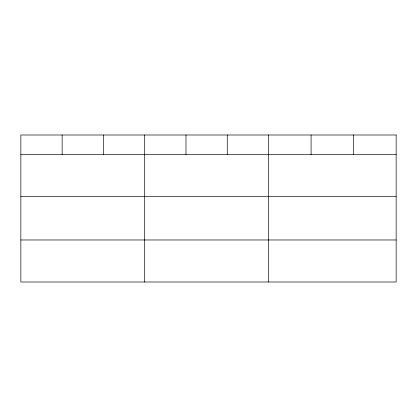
<?xml version="1.0" encoding="UTF-8"?>
<svg xmlns="http://www.w3.org/2000/svg" width="417" height="417" viewBox="0 0 417 417"><rect width="100%" height="100%" fill="white"/><g stroke="black" fill="none" stroke-linecap="round" stroke-linejoin="round"><path stroke-width="0.63" d="M20.85 154.639L396.15 154.639M20.85 196.673L396.15 196.673M20.85 239.973L396.15 239.973M353.616 134.993L353.616 154.639M311.082 134.993L311.082 154.639M268.548 134.993L268.548 282.007M227.265 134.993L227.265 154.639M185.982 134.993L185.982 154.639M144.699 134.993L144.699 282.007M103.416 134.993L103.416 154.639M62.133 134.993L62.133 154.639M396.15 134.993L20.85 134.993L20.85 282.007L396.15 282.007L396.15 134.993"/></g></svg>
